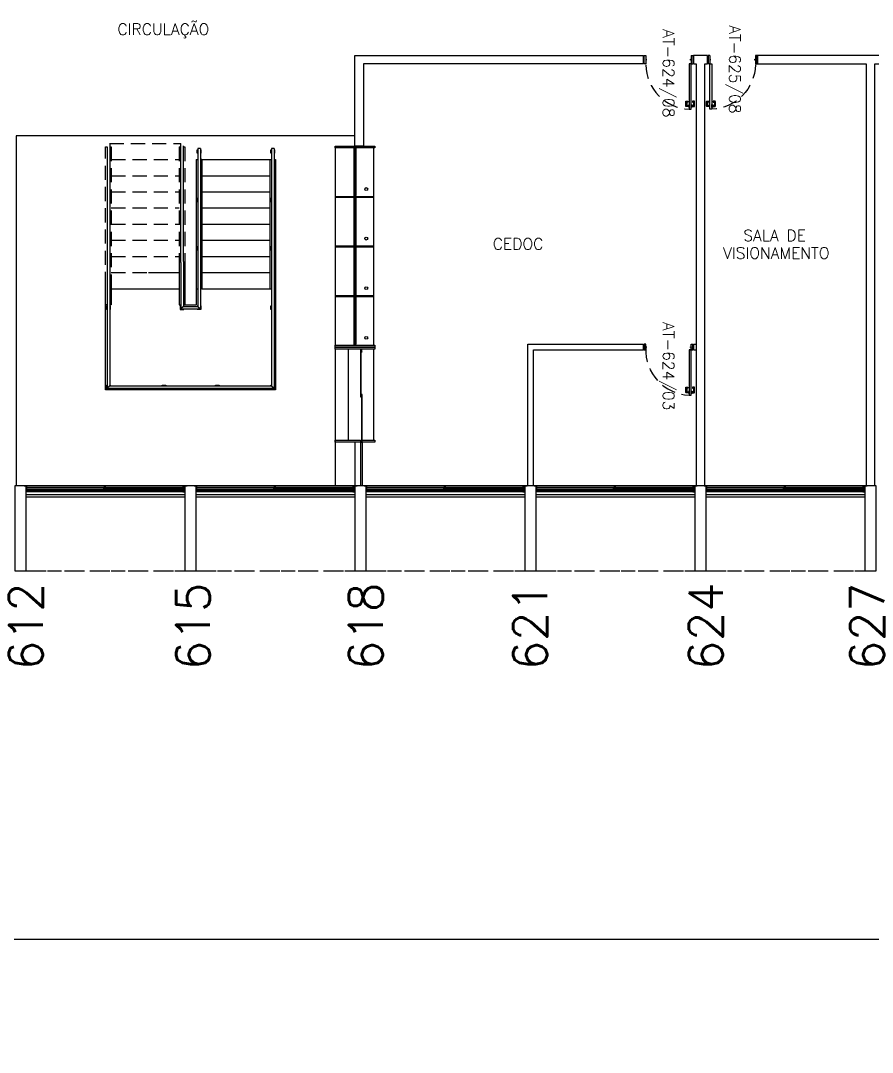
# Model space of a CAD drawing. Header units: millimetres. Extents: x 2552 to 3104, y 1319 to 1450.
# Drawn here: x 2699.37 to 2714.4, y 1323.55 to 1341.76 of the extents above; entities that cross this region are included whole.
import ezdxf

# ---------------------------------------------------------------- set-up
doc = ezdxf.new("R2010")
doc.units = ezdxf.units.MM
doc.linetypes.add('HIDDEN', pattern=[0.375, 0.25, -0.125])
doc.linetypes.add('HIDDEN2', pattern=[0.1875, 0.125, -0.0625])
for name, color, linetype in [('AR-ALV-BXA', 1, 'Continuous'), ('AR-BNC-VT1', 1, 'Continuous'), ('AR-BNC-VT2', 22, 'Continuous'), ('AR-COB-PRJ', 1, 'HIDDEN'), ('AR-COR-VT1', 2, 'Continuous'), ('AR-COR-VT2', 2, 'Continuous'), ('AR-DIV', 2, 'Continuous'), ('AR-DIV-CNG', 9, 'Continuous'), ('AR-ESC-PRJ', 1, 'HIDDEN'), ('AR-ESQ', 7, 'Continuous'), ('AR-EST-CNC', 3, 'Continuous'), ('AR-EST-CNC-IDE', 2, 'Continuous'), ('AR-FOR-VT1', 1, 'Continuous'), ('AR-PIS', 1, 'Continuous'), ('AR-PIS-VT1', 1, 'Continuous'), ('AR-PIS-VT2', 1, 'Continuous'), ('AR-REV', 2, 'Continuous'), ('BI-ESC', 7, 'Continuous'), ('BI-ESQ', 7, 'Continuous'), ('BI-POR', 1, 'Continuous'), ('BL-ESQ-01', 1, 'Continuous'), ('BL-ESQ-02', 2, 'Continuous'), ('BL-ESQ-PRJ', 1, 'HIDDEN'), ('DT-ESQ-CRT', 1, 'Continuous'), ('DT-ESQ-VT1', 1, 'Continuous'), ('DT-ESQ-VT2', 2, 'Continuous'), ('ESQ', 2, 'Continuous'), ('ESTR', 3, 'Continuous'), ('PROJ', 1, 'HIDDEN2'), ('TEXTO', 2, 'Continuous'), ('TEXTO-CENTRO-CUSTO', 2, 'Continuous'), ('TEXTO-ENDEREÇO', 2, 'Continuous')]:
    doc.layers.add(name, color=color, linetype=linetype)
doc.styles.add('1', font='romans.shx', dxfattribs={"height": 1.1})
doc.styles.add('NOPILAR', font='simplex.shx', dxfattribs={"height": 0.6})
doc.styles.add('UNB-100', font='simplex.shx', dxfattribs={"height": 0.2})
doc.styles.add('UNB-100-1', font='simplex.shx', dxfattribs={"height": 0.2})
doc.dimstyles.new('1-600', dxfattribs={"dimtxt": 1.1, "dimasz": 2.5, "dimexe": 2, "dimexo": 4, "dimgap": 0.2, "dimtad": 1, "dimdec": 0, "dimzin": 4, "dimdsep": 46, "dimlunit": 6, "dimtxsty": '1', "dimblk1": 'NONE', "dimblk2": 'NONE', "dimsah": 1, "dimcen": 0, "dimclrd": 2, "dimclre": 2, "dimclrt": 2, "dimadec": 0, "dimazin": 0, "dimtfac": 1, "dimtdec": 0, "dimtmove": 2, "dimatfit": 3, "dimldrblk": 'NONE', "dimfxl": 1, "dimtolj": 1, "dimtzin": 0, "dimarcsym": 0})

# ---------------------------------------------------------------- blocks, each defined once
blk = doc.blocks.new('*D101')
at = {"layer": 'DEFPOINTS', "color": 0, "transparency": 16777216}
for p in [(2681.466, 1332.048), (2777.466, 1332.048), (2777.466, 1325.548)]:
    blk.add_point(p, dxfattribs=at)
at = {"layer": 'TEXTO-CENTRO-CUSTO', "color": 2, "lineweight": -2, "transparency": 16777216}
for p, q in [((2681.466, 1328.048), (2681.466, 1323.548)), ((2777.466, 1328.048), (2777.466, 1323.548)), ((2681.466, 1325.548), (2777.466, 1325.548))]:
    blk.add_line(p, q, dxfattribs=at)
at = {"layer": 'TEXTO-CENTRO-CUSTO', "color": 2, "transparency": 16777216, "insert": (2729.466, 1326.481), "char_height": 1.1, "attachment_point": 5, "style": '1'}
blk.add_mtext('\\A1;Comunicação', dxfattribs=at)
blk = doc.blocks.new('_NONE')
at = {"color": 0, "linetype": 'ByBlock'}
blk.add_circle((0, 0), 0.25, dxfattribs=at)
blk = doc.blocks.new('ev01c')
at = {"layer": 'AR-DIV-CNG'}
blk.add_lwpolyline([(-0.003, 0.245), (-0.003, -0.455)], dxfattribs=at)
at = {"layer": 'BL-ESQ-01'}
for p, q in [((0, 0.005), (0, 0.008)), ((0, 0.008), (0.046, 0.008)), ((0.046, 0.016), (0.046, 0.008)), ((0.046, 0.016), (0.049, 0.016)), ((0.049, 0.016), (0.049, 0.005)), ((0, -0.005), (0, -0.008)), ((0, -0.008), (0.049, -0.008)), ((0.049, -0.008), (0.049, -0.005))]:
    blk.add_line(p, q, dxfattribs=at)
at = {"layer": 'DT-ESQ-VT2'}
for points in [[(0, 0.005), (0, -0.005), (0.841, -0.005), (0.841, 0.005), (0, 0.005)], [(0.799, 0.02), (0.799, 0.01), (1.639, 0.01), (1.639, 0.02), (0.799, 0.02)]]:
    blk.add_lwpolyline(points, dxfattribs=at)
blk = doc.blocks.new('perfil')
at = {"layer": 'DT-ESQ-CRT'}
for p, q in [((0.131, -5.779), (0.131, -5.878)), ((0.171, -5.777), (0.133, -5.777)), ((0.133, -5.879), (0.133, -5.78)), ((0.134, -5.779), (0.171, -5.779)), ((0.171, -5.779), (0.171, -5.777)), ((0.13, -5.879), (0.093, -5.879)), ((0.093, -5.879), (0.093, -5.881)), ((0.093, -5.881), (0.131, -5.881))]:
    blk.add_line(p, q, dxfattribs=at)
for centre, radius, start, end in [((0.133, -5.779), 0.002, 90, 180), ((0.134, -5.78), 0.001, 90, 180), ((0.13, -5.878), 0.001, 270, 360), ((0.131, -5.879), 0.002, 270, 360)]:
    blk.add_arc(centre, radius, start, end, dxfattribs=at)
blk = doc.blocks.new('ef02')
at = {"layer": 'DT-ESQ-CRT'}
for points in [[(0.03, 0.051, -0.414214), (0.028, 0.053), (0.028, 0.077, 0.414214), (0.027, 0.078), (0.002, 0.078, 0.414214), (0.001, 0.077), (0.001, 0.065), (0, 0.065), (0, 0.077, -0.414214), (0.002, 0.079), (0.028, 0.079, -0.414214), (0.03, 0.077), (0.03, 0.053, 0.414214), (0.031, 0.052), (0.043, 0.052, -1), (0.043, 0.049), (0.002, 0.049, -0.414214), (0, 0.051), (0, 0.064), (0.001, 0.064), (0.001, 0.052, 0.414214), (0.002, 0.051), (0.043, 0.051)], [(1.376, 0.051, 0.414214), (1.378, 0.053), (1.378, 0.077, -0.414214), (1.379, 0.078), (1.404, 0.078, -0.414214), (1.405, 0.077), (1.405, 0.065), (1.407, 0.065), (1.407, 0.077, 0.414214), (1.405, 0.079), (1.379, 0.079, 0.414214), (1.377, 0.077), (1.377, 0.053, -0.414214), (1.376, 0.052), (1.363, 0.052, 1), (1.363, 0.049), (1.405, 0.049, 0.414214), (1.407, 0.051), (1.407, 0.064), (1.405, 0.064), (1.405, 0.052, -0.414214), (1.404, 0.051), (1.363, 0.051)], [(1.366, 0.104), (1.364, 0.104), (1.364, 0.119, -0.414214), (1.366, 0.121), (1.387, 0.121, -0.414214), (1.389, 0.119), (1.389, 0.095, 0.414214), (1.39, 0.094), (1.403, 0.094, -1), (1.403, 0.091), (1.366, 0.091, -0.414214), (1.364, 0.093), (1.364, 0.102), (1.366, 0.102), (1.366, 0.093, 0.414214), (1.367, 0.092), (1.403, 0.092), (1.39, 0.092, -0.414214), (1.388, 0.094), (1.388, 0.118, 0.414214), (1.387, 0.119), (1.367, 0.119, 0.414214), (1.366, 0.118), (1.366, 0.104)], [(2.79, 0.104), (2.792, 0.104), (2.792, 0.119, 0.414214), (2.79, 0.121), (2.769, 0.121, 0.414214), (2.767, 0.119), (2.767, 0.095, -0.414214), (2.766, 0.094), (2.753, 0.094, 1), (2.753, 0.091), (2.79, 0.091, 0.414214), (2.792, 0.093), (2.792, 0.102), (2.79, 0.102), (2.79, 0.093, -0.414214), (2.789, 0.092), (2.753, 0.092), (2.766, 0.092, 0.414214), (2.768, 0.094), (2.768, 0.118, -0.414214), (2.769, 0.119), (2.789, 0.119, -0.414214), (2.79, 0.118), (2.79, 0.104)], [(2.767, 0.123), (2.767, 0.122), (2.795, 0.122, -0.414214), (2.796, 0.121), (2.796, 0.091, -0.414214), (2.795, 0.09), (2.767, 0.09), (2.767, 0.088), (2.795, 0.088, 0.414214), (2.797, 0.09), (2.797, 0.121, 0.414214), (2.795, 0.123), (2.767, 0.123)]]:
    blk.add_lwpolyline(points, format="xyb", dxfattribs=at)
for points in [[(0.04, 0.077), (0.03, 0.077), (0.03, 0.078), (0.041, 0.078, -0.414214), (0.043, 0.076), (0.043, 0.068, -0.414214), (0.041, 0.066), (0.03, 0.066), (0.03, 0.067), (0.04, 0.067, 0.414214), (0.041, 0.068), (0.041, 0.076, 0.414214)], [(1.367, 0.077), (1.377, 0.077), (1.377, 0.078), (1.366, 0.078, 0.414214), (1.364, 0.076), (1.364, 0.068, 0.414214), (1.366, 0.066), (1.377, 0.066), (1.377, 0.067), (1.367, 0.067, -0.414214), (1.366, 0.068), (1.366, 0.076, -0.414214)], [(1.4, 0.119), (1.389, 0.119), (1.389, 0.121), (1.4, 0.121, -0.414214), (1.402, 0.119), (1.402, 0.11, -0.414214), (1.4, 0.108), (1.389, 0.108), (1.389, 0.11), (1.4, 0.11, 0.414214), (1.401, 0.111), (1.401, 0.118, 0.414214)], [(2.756, 0.119), (2.767, 0.119), (2.767, 0.121), (2.756, 0.121, 0.414214), (2.754, 0.119), (2.754, 0.11, 0.414214), (2.756, 0.108), (2.767, 0.108), (2.767, 0.11), (2.756, 0.11, -0.414214), (2.755, 0.111), (2.755, 0.118, -0.414214)]]:
    blk.add_lwpolyline(points, format="xyb", close=True, dxfattribs=at)
at = {"layer": 'DT-ESQ-VT1'}
for p, q in [((0, 0.149), (2.799, 0.149)), ((0, 0.121), (2.756, 0.121)), ((0, 0.091), (2.753, 0.091)), ((0, 0), (2.799, 0)), ((0.028, 0.079), (1.379, 0.079)), ((0.043, 0.049), (2.76, 0.049))]:
    blk.add_line(p, q, dxfattribs=at)
at = {"layer": 'DT-ESQ-VT2'}
for p, q in [((0.031, 0.062), (1.375, 0.062)), ((0.031, 0.062), (0.031, 0.056)), ((0.031, 0.056), (1.375, 0.056)), ((1.375, 0.062), (1.375, 0.056)), ((1.391, 0.104), (2.765, 0.104)), ((1.391, 0.104), (1.391, 0.098)), ((1.391, 0.098), (2.765, 0.098)), ((2.765, 0.104), (2.765, 0.098))]:
    blk.add_line(p, q, dxfattribs=at)
at = {"extrusion": (0, 0, -1), "zscale": -1, "rotation": 180}
blk.add_blockref('perfil', (0.133, -5.729), dxfattribs=at)
at = {"rotation": 180}
blk.add_blockref('perfil', (2.93, -5.729), dxfattribs=at)
blk = doc.blocks.new('pm04')
at = {"layer": 'BL-ESQ-01'}
for points in [[(0.041, 0.922), (0.041, 0.87), (0.034, 0.87), (0.034, 0.922)], [(0.076, 0.922), (0.076, 0.87), (0.083, 0.87), (0.083, 0.922)]]:
    blk.add_lwpolyline(points, close=True, dxfattribs=at)
for points in [[(0.034, 0.905), (-0.01, 0.905, 0.414214), (-0.019, 0.896), (-0.019, 0.816, 0.414214), (-0.01, 0.807), (0.019, 0.807), (0.019, 0.825), (-0.001, 0.825), (-0.001, 0.887), (0.034, 0.887)], [(0.083, 0.905), (0.127, 0.905, -0.414214), (0.136, 0.896), (0.136, 0.816, -0.414214), (0.127, 0.807), (0.098, 0.807), (0.098, 0.825), (0.118, 0.825), (0.118, 0.887), (0.083, 0.887)]]:
    blk.add_lwpolyline(points, format="xyb", dxfattribs=at)
at = {"layer": 'BL-ESQ-02'}
for p, q in [((0.01, 0), (0.01, 0.15)), ((0.04, 0.15), (0.01, 0.15)), ((0.04, 0), (0.01, 0)), ((0.04, 0), (0.04, 0.15))]:
    blk.add_line(p, q, dxfattribs=at)
for points in [[(0.041, 0.951), (0.041, 0.151), (0.076, 0.151), (0.076, 0.951)], [(0.04, 0.067), (0.04, 0.082), (0.05, 0.082), (0.05, 0.067)], [(0.842, 0.067), (0.842, 0.082), (0.832, 0.082), (0.832, 0.067)], [(0.872, 0), (0.842, 0), (0.842, 0.15), (0.872, 0.15)]]:
    blk.add_lwpolyline(points, close=True, dxfattribs=at)
for points in [[(0.01, 0.14), (0, 0.14), (0, 0.01), (0.01, 0.01)], [(0.872, 0.14), (0.882, 0.14), (0.882, 0.01), (0.872, 0.01)]]:
    blk.add_lwpolyline(points, dxfattribs=at)
at = {"layer": 'BL-ESQ-PRJ'}
blk.add_arc((0.041, 0.151), 0.801, 1.0013, 87.4949, dxfattribs=at)
blk = doc.blocks.new('fac-escada-planta térreo')
at = {"layer": 'AR-COR-VT1', "linetype": 'Continuous'}
for points in [[(0.044, 4.176), (0.034, 4.176), (0.034, 4.239), (0.044, 4.239)], [(0.088, 4.239), (0.098, 4.239), (0.098, 4.176), (0.088, 4.176)], [(1.344, 4.176), (1.334, 4.176), (1.334, 4.239), (1.344, 4.239)], [(1.388, 4.239), (1.398, 4.239), (1.398, 4.176), (1.388, 4.176)], [(0.044, 3.321), (0.034, 3.321), (0.034, 3.384), (0.044, 3.384)], [(0.088, 3.384), (0.098, 3.384), (0.098, 3.321), (0.088, 3.321)], [(1.344, 3.321), (1.334, 3.321), (1.334, 3.384), (1.344, 3.384)], [(1.388, 3.384), (1.398, 3.384), (1.398, 3.321), (1.388, 3.321)], [(0.044, 2.466), (0.034, 2.466), (0.034, 2.529), (0.044, 2.529)], [(0.088, 2.529), (0.098, 2.529), (0.098, 2.466), (0.088, 2.466)], [(1.344, 2.466), (1.334, 2.466), (1.334, 2.529), (1.344, 2.529)], [(1.388, 2.529), (1.398, 2.529), (1.398, 2.466), (1.388, 2.466)], [(-1.556, 1.418), (-1.566, 1.418), (-1.566, 1.482), (-1.556, 1.482)], [(-1.512, 1.482), (-1.502, 1.482), (-1.502, 1.418), (-1.512, 1.418)], [(-0.256, 1.482), (-0.266, 1.482), (-0.266, 1.418), (-0.202, 1.418), (-0.202, 1.428)], [(-0.202, 1.472), (-0.202, 1.482), (-0.212, 1.482)], [(0.088, 1.482), (0.098, 1.482), (0.098, 1.418), (0.034, 1.418), (0.034, 1.428)], [(0.034, 1.472), (0.034, 1.482), (0.044, 1.482)], [(1.344, 1.418), (1.334, 1.418), (1.334, 1.482), (1.344, 1.482)], [(1.388, 1.482), (1.398, 1.482), (1.398, 1.418), (1.388, 1.418)], [(-1.502, 0.028), (-1.502, 0.018), (-1.566, 0.018), (-1.566, 0.082), (-1.556, 0.082)], [(-1.512, 0.082), (-1.502, 0.082), (-1.502, 0.072)], [(-0.586, 0.072), (-0.586, 0.082), (-0.522, 0.082), (-0.522, 0.072)], [(-0.522, 0.028), (-0.522, 0.018), (-0.586, 0.018), (-0.586, 0.028)], [(0.354, 0.072), (0.354, 0.082), (0.418, 0.082), (0.418, 0.072)], [(0.418, 0.028), (0.418, 0.018), (0.354, 0.018), (0.354, 0.028)], [(1.388, 0.082), (1.398, 0.082), (1.398, 0.018), (1.334, 0.018), (1.334, 0.028)], [(1.334, 0.072), (1.334, 0.082), (1.344, 0.082)]]:
    blk.add_lwpolyline(points, dxfattribs=at)
at = {"layer": 'AR-COR-VT2'}
for p, q in [((-1.556, 4.292), (-1.556, 1.84)), ((-1.512, 4.348), (-1.512, 1.854)), ((-0.256, 2.25), (-0.256, 4.349)), ((-0.212, 2.264), (-0.212, 4.309)), ((0.044, 4.263), (0.044, 1.474)), ((0.088, 4.263), (0.044, 4.263)), ((0.088, 4.263), (0.088, 1.429)), ((1.344, 4.263), (1.344, 0.072)), ((1.388, 4.263), (1.344, 4.263)), ((1.388, 4.263), (1.388, 0.028)), ((-0.256, 2.25), (-0.256, 1.429)), ((-0.212, 2.264), (-0.212, 1.474)), ((-1.556, 1.84), (-1.556, 0.028)), ((-1.512, 1.854), (-1.512, 0.072)), ((-0.256, 1.473), (-0.256, 1.473)), ((-0.212, 1.472), (-0.256, 1.428)), ((-0.212, 1.472), (0.044, 1.472)), ((0.044, 1.472), (0.088, 1.428)), ((-0.256, 1.428), (0.088, 1.428)), ((-1.512, 0.072), (-1.556, 0.028)), ((-1.556, 0.028), (1.388, 0.028)), ((-1.512, 0.072), (1.344, 0.072)), ((1.344, 0.072), (1.388, 0.028)), ((1.344, 0.072), (1.388, 0.028)), ((1.388, 0.072), (1.388, 0.072))]:
    blk.add_line(p, q, dxfattribs=at)
at = {"layer": 'AR-ESC-PRJ'}
for p, q in [((-1.584, 4.288), (-1.554, 4.288)), ((-1.584, 1.831), (-1.584, 4.288)), ((-1.514, 4.35), (-0.254, 4.35)), ((-1.514, 4.288), (-1.484, 4.288)), ((-1.484, 4.288), (-1.484, 1.863)), ((-0.284, 4.288), (-0.284, 2.242)), ((-0.284, 4.288), (-0.254, 4.288)), ((-0.214, 4.288), (-0.184, 4.288)), ((-0.184, 4.288), (-0.184, 2.273)), ((-1.484, 4.065), (-0.284, 4.065)), ((-1.484, 3.78), (-0.284, 3.78)), ((-1.484, 3.495), (-0.284, 3.495)), ((-1.484, 3.21), (-0.284, 3.21)), ((-1.484, 2.925), (-0.284, 2.925)), ((-1.484, 2.64), (-0.284, 2.64)), ((-1.484, 2.355), (-0.284, 2.355)), ((-1.484, 2.07), (-0.827, 2.07))]:
    blk.add_line(p, q, dxfattribs=at)
at = {"layer": 'AR-PIS-VT1', "ltscale": 0.2}
for p, q in [((0.116, 4.065), (1.316, 4.065)), ((0.116, 3.78), (1.316, 3.78)), ((0.116, 3.495), (1.316, 3.495)), ((0.116, 3.21), (1.316, 3.21)), ((0.116, 2.925), (1.316, 2.925)), ((0.116, 2.64), (1.316, 2.64)), ((0.116, 2.355), (1.316, 2.355)), ((-0.827, 2.07), (-0.284, 2.07)), ((0.116, 2.07), (1.316, 2.07)), ((-1.484, 1.785), (-0.284, 1.785)), ((0.016, 1.785), (0.046, 1.785)), ((0.116, 1.785), (0.086, 1.785)), ((1.316, 1.785), (1.346, 1.785))]:
    blk.add_line(p, q, dxfattribs=at)
at = {"layer": 'AR-PIS-VT2', "ltscale": 0.2}
for p, q in [((0.016, 4.065), (0.044, 4.065)), ((0.016, 4.065), (0.016, 1.5)), ((0.116, 4.065), (0.088, 4.065)), ((0.116, 4.065), (0.116, 1.785)), ((1.316, 4.065), (1.316, 1.785)), ((1.316, 4.065), (1.344, 4.065)), ((1.388, 4.065), (1.416, 4.065)), ((-0.284, 2.242), (-0.284, 1.5)), ((-0.184, 2.273), (-0.184, 1.5)), ((-1.484, 1.863), (-1.484, 1.5)), ((0.116, 1.785), (1.316, 1.785)), ((-1.556, 1.5), (-1.584, 1.5)), ((-1.484, 1.5), (-1.512, 1.5)), ((-0.284, 1.5), (-0.256, 1.5)), ((-0.212, 1.5), (0.016, 1.5))]:
    blk.add_line(p, q, dxfattribs=at)
blk.add_lwpolyline([(1.416, 4.065), (1.416, 4.065), (1.416, 0), (-1.584, 0), (-1.584, 1.831), (-1.584, 1.831)], dxfattribs=at)
blk = doc.blocks.new('ev01a')
at = {"layer": 'DT-ESQ-CRT', "ltscale": 0.1}
for points in [[(0.023, 0.841), (0.023, 0.854, -0.414214), (0.024, 0.855), (0.035, 0.855, -0.414214), (0.036, 0.854), (0.036, 0.841, -1), (0.035, 0.841), (0.035, 0.853, 0.414214), (0.034, 0.854), (0.026, 0.854, 0.280505), (0.024, 0.853), (0.024, 0.841, -1)], [(0.023, 0.014), (0.023, 0.001, 0.414214), (0.024, 0), (0.035, 0, 0.414214), (0.036, 0.001), (0.036, 0.014, 1), (0.035, 0.014), (0.035, 0.002, -0.414214), (0.034, 0.001), (0.026, 0.001, -0.280505), (0.024, 0.002), (0.024, 0.014, 1)]]:
    blk.add_lwpolyline(points, format="xyb", close=True, dxfattribs=at)
at = {"layer": 'DT-ESQ-VT1'}
for p, q in [((0.023, 0.841), (0.023, 0.014)), ((0.036, 0.841), (0.036, 0.014))]:
    blk.add_line(p, q, dxfattribs=at)
at = {"layer": 'DT-ESQ-VT2'}
blk.add_lwpolyline([(0.033, 0.852), (0.026, 0.852), (0.026, 0.003), (0.033, 0.003), (0.033, 0.852)], dxfattribs=at)
blk = doc.blocks.new('pm01')
at = {"layer": 'BL-ESQ-01'}
for points in [[(0.034, 0.855), (-0.01, 0.855, 0.414214), (-0.019, 0.846), (-0.019, 0.766, 0.414214), (-0.01, 0.757), (0.019, 0.757), (0.019, 0.775), (-0.001, 0.775), (-0.001, 0.837), (0.034, 0.837)], [(0.083, 0.855), (0.127, 0.855, -0.414214), (0.136, 0.846), (0.136, 0.766, -0.414214), (0.127, 0.757), (0.098, 0.757), (0.098, 0.775), (0.118, 0.775), (0.118, 0.837), (0.083, 0.837)]]:
    blk.add_lwpolyline(points, format="xyb", dxfattribs=at)
for points in [[(0.041, 0.872), (0.041, 0.82), (0.034, 0.82), (0.034, 0.872)], [(0.076, 0.872), (0.076, 0.82), (0.083, 0.82), (0.083, 0.872)]]:
    blk.add_lwpolyline(points, close=True, dxfattribs=at)
at = {"layer": 'BL-ESQ-02'}
for p, q in [((0.01, 0.1), (0.01, 0)), ((0.04, 0.1), (0.01, 0.1)), ((0.04, 0), (0.01, 0)), ((0.04, 0.1), (0.04, 0)), ((0.872, 0.1), (0.842, 0.1)), ((0.842, 0.1), (0.842, 0)), ((0.842, 0), (0.872, 0)), ((0.872, 0), (0.872, 0.1))]:
    blk.add_line(p, q, dxfattribs=at)
for points in [[(0.041, 0.901), (0.041, 0.101), (0.076, 0.101), (0.076, 0.901)], [(0.04, 0.043), (0.04, 0.058), (0.05, 0.058), (0.05, 0.043)], [(0.842, 0.043), (0.842, 0.058), (0.832, 0.058), (0.832, 0.043)]]:
    blk.add_lwpolyline(points, close=True, dxfattribs=at)
for points in [[(0, 0.01), (0, 0.09), (0.01, 0.09)], [(0.01, 0.01), (0, 0.01)], [(0.882, 0.01), (0.882, 0.09), (0.872, 0.09)], [(0.872, 0.01), (0.882, 0.01)]]:
    blk.add_lwpolyline(points, dxfattribs=at)
at = {"layer": 'BL-ESQ-PRJ'}
blk.add_arc((0.041, 0.1), 0.802, 357.498, 87.498, dxfattribs=at)
at = {"layer": 'DT-ESQ-VT1'}
for points in [[(0.04, 0.1), (0.04, 0.075), (0.041, 0.075), (0.041, 0.1)], [(0.041, 0.101), (0.066, 0.101), (0.066, 0.1), (0.041, 0.1)]]:
    blk.add_lwpolyline(points, close=True, dxfattribs=at)

msp = doc.modelspace()

# ---------------------------------------------------------------- linework, layer by layer
at = {"layer": 'AR-ALV-BXA'}
for points in [[(2708.466, 1333.548), (2711.266, 1333.548), (2711.266, 1333.348), (2708.466, 1333.348)], [(2711.466, 1333.548), (2714.266, 1333.548), (2714.266, 1333.348), (2711.466, 1333.348)]]:
    msp.add_lwpolyline(points, close=True, dxfattribs=at)
at = {"layer": 'AR-BNC-VT1'}
for p, q in [((2704.916, 1339.513), (2704.916, 1336.033)), ((2704.916, 1335.963), (2704.916, 1333.549))]:
    msp.add_line(p, q, dxfattribs=at)
at = {"layer": 'AR-BNC-VT2', "color": 1}
for p, q in [((2705.246, 1339.513), (2705.246, 1338.658)), ((2705.596, 1339.513), (2705.596, 1338.658)), ((2705.596, 1338.638), (2705.596, 1337.783)), ((2705.596, 1337.763), (2705.596, 1336.908)), ((2705.596, 1336.888), (2705.596, 1336.033)), ((2705.146, 1335.963), (2705.146, 1334.355)), ((2705.596, 1335.963), (2705.596, 1334.355))]:
    msp.add_line(p, q, dxfattribs=at)
at = {"layer": 'AR-BNC-VT2'}
for p, q in [((2705.246, 1338.638), (2705.246, 1337.783)), ((2705.246, 1337.763), (2705.246, 1336.908)), ((2705.246, 1336.888), (2705.246, 1336.033)), ((2705.381, 1334.32), (2705.366, 1334.32)), ((2705.396, 1334.32), (2705.391, 1334.32))]:
    msp.add_line(p, q, dxfattribs=at)
at = {"layer": 'AR-BNC-VT2', "color": 1}
for centre in [(2705.466, 1338.788), (2705.466, 1337.913), (2705.466, 1337.038), (2705.466, 1336.163)]:
    msp.add_circle(centre, 0.025, dxfattribs=at)
at = {"layer": 'AR-COB-PRJ'}
for p, q in [((2699.463, 1332.048), (2702.263, 1332.048)), ((2702.463, 1332.048), (2705.263, 1332.048)), ((2705.463, 1332.048), (2708.263, 1332.048)), ((2708.463, 1332.048), (2711.263, 1332.048)), ((2711.466, 1332.048), (2714.266, 1332.048))]:
    msp.add_line(p, q, dxfattribs=at)
at = {"layer": 'AR-DIV'}
for p, q in [((2708.316, 1336.048), (2710.359, 1336.048)), ((2708.316, 1333.548), (2708.316, 1336.048)), ((2710.359, 1335.948), (2710.359, 1336.048)), ((2711.241, 1336.048), (2711.291, 1336.048)), ((2711.241, 1335.948), (2711.241, 1336.048)), ((2708.416, 1335.948), (2710.359, 1335.948)), ((2708.416, 1333.548), (2708.416, 1335.948)), ((2711.241, 1335.948), (2711.291, 1335.948))]:
    msp.add_line(p, q, dxfattribs=at)
for points in [[(2704.916, 1339.548), (2705.616, 1339.548), (2705.616, 1339.513), (2704.916, 1339.513)], [(2704.936, 1338.658), (2705.596, 1338.658), (2705.596, 1338.638), (2704.936, 1338.638)], [(2704.936, 1337.783), (2705.596, 1337.783), (2705.596, 1337.763), (2704.936, 1337.763)], [(2704.936, 1336.908), (2705.596, 1336.908), (2705.596, 1336.888), (2704.936, 1336.888)], [(2704.916, 1336.033), (2705.616, 1336.033), (2705.616, 1335.998), (2704.916, 1335.998)], [(2704.916, 1335.998), (2705.616, 1335.998), (2705.616, 1335.963), (2704.916, 1335.963)], [(2704.916, 1334.355), (2705.366, 1334.355), (2705.366, 1334.32), (2704.916, 1334.32)], [(2705.396, 1334.355), (2705.616, 1334.355), (2705.616, 1334.32), (2705.396, 1334.32)]]:
    msp.add_lwpolyline(points, close=True, dxfattribs=at)
at = {"layer": 'AR-ESQ', "color": 2}
msp.add_line((2705.396, 1334.32), (2705.396, 1333.548), dxfattribs=at)
at = {"layer": 'AR-EST-CNC'}
for points in [[(2699.266, 1333.548), (2699.266, 1332.048), (2699.466, 1332.048), (2699.466, 1333.548), (2699.266, 1333.548)], [(2699.266, 1333.548), (2699.266, 1332.048), (2699.466, 1332.048), (2699.466, 1333.548), (2699.266, 1333.548)], [(2702.266, 1333.548), (2702.266, 1332.048), (2702.466, 1332.048), (2702.466, 1333.548), (2702.266, 1333.548)], [(2702.266, 1333.548), (2702.266, 1332.048), (2702.466, 1332.048), (2702.466, 1333.548), (2702.266, 1333.548)], [(2705.266, 1333.548), (2705.266, 1332.048), (2705.466, 1332.048), (2705.466, 1333.548), (2705.266, 1333.548)], [(2705.266, 1333.548), (2705.266, 1332.048), (2705.466, 1332.048), (2705.466, 1333.548), (2705.266, 1333.548)], [(2708.266, 1333.548), (2708.266, 1332.048), (2708.466, 1332.048), (2708.466, 1333.548), (2708.266, 1333.548)], [(2708.266, 1333.548), (2708.266, 1332.048), (2708.466, 1332.048), (2708.466, 1333.548), (2708.266, 1333.548)], [(2711.266, 1333.548), (2711.266, 1332.048), (2711.466, 1332.048), (2711.466, 1333.548), (2711.266, 1333.548)], [(2711.266, 1333.548), (2711.266, 1332.048), (2711.466, 1332.048), (2711.466, 1333.548), (2711.266, 1333.548)], [(2714.266, 1333.548), (2714.266, 1332.048), (2714.466, 1332.048), (2714.466, 1333.548), (2714.266, 1333.548)], [(2714.266, 1333.548), (2714.266, 1332.048), (2714.466, 1332.048), (2714.466, 1333.548), (2714.266, 1333.548)]]:
    msp.add_lwpolyline(points, dxfattribs=at)
at = {"layer": 'AR-FOR-VT1'}
msp.add_lwpolyline([(2705.266, 1339.728), (2699.286, 1339.728), (2699.286, 1333.548)], dxfattribs=at)
at = {"layer": 'AR-PIS'}
for p, q in [((2702.266, 1333.348), (2699.466, 1333.348)), ((2705.266, 1333.348), (2702.466, 1333.348)), ((2708.266, 1333.348), (2705.466, 1333.348)), ((2711.266, 1333.348), (2708.466, 1333.348)), ((2714.266, 1333.348), (2711.466, 1333.348))]:
    msp.add_line(p, q, dxfattribs=at)
at = {"layer": 'AR-PIS-VT2'}
for p, q in [((2702.266, 1333.548), (2699.466, 1333.548)), ((2702.266, 1333.548), (2699.466, 1333.548)), ((2705.266, 1333.548), (2702.466, 1333.548)), ((2705.266, 1333.548), (2702.466, 1333.548)), ((2708.266, 1333.548), (2705.466, 1333.548)), ((2708.266, 1333.548), (2705.466, 1333.548)), ((2711.266, 1333.548), (2708.466, 1333.548)), ((2711.266, 1333.548), (2708.466, 1333.548)), ((2714.266, 1333.548), (2711.466, 1333.548)), ((2714.266, 1333.548), (2711.466, 1333.548))]:
    msp.add_line(p, q, dxfattribs=at)
at = {"layer": 'AR-REV'}
for p, q in [((2705.266, 1334.32), (2705.266, 1333.548)), ((2705.366, 1334.32), (2705.366, 1333.548))]:
    msp.add_line(p, q, dxfattribs=at)
for points in [[(2705.266, 1339.548), (2705.266, 1341.148), (2710.359, 1341.148), (2710.359, 1340.996), (2705.416, 1340.998), (2705.416, 1339.548), (2705.266, 1339.548)], [(2711.441, 1333.548), (2711.441, 1340.998), (2711.491, 1340.998), (2711.491, 1341.148), (2711.241, 1341.148), (2711.241, 1340.998), (2711.291, 1340.998), (2711.291, 1333.548)], [(2714.441, 1333.548), (2714.441, 1340.998), (2718.198, 1340.998), (2718.198, 1341.148), (2712.373, 1341.148), (2712.373, 1340.998), (2714.291, 1340.998), (2714.291, 1333.548)]]:
    msp.add_lwpolyline(points, dxfattribs=at)
at = {"layer": 'ESQ'}
for p, q in [((2699.466, 1333.548), (2702.266, 1333.548)), ((2699.466, 1333.473), (2702.266, 1333.473)), ((2702.466, 1333.548), (2705.266, 1333.548)), ((2702.466, 1333.473), (2705.266, 1333.473)), ((2705.466, 1333.548), (2708.266, 1333.548)), ((2705.466, 1333.473), (2708.266, 1333.473)), ((2708.466, 1333.548), (2711.266, 1333.548)), ((2708.466, 1333.473), (2711.266, 1333.473)), ((2711.466, 1333.548), (2714.266, 1333.548)), ((2711.466, 1333.473), (2714.266, 1333.473)), ((2699.466, 1333.398), (2702.266, 1333.398)), ((2702.466, 1333.398), (2705.266, 1333.398)), ((2705.466, 1333.398), (2708.266, 1333.398)), ((2708.466, 1333.398), (2711.266, 1333.398)), ((2711.466, 1333.398), (2714.266, 1333.398))]:
    msp.add_line(p, q, dxfattribs=at)
at = {"layer": 'ESTR'}
for points in [[(2699.266, 1333.548), (2699.266, 1332.048), (2699.466, 1332.048), (2699.466, 1333.548)], [(2702.266, 1333.548), (2702.266, 1332.048), (2702.466, 1332.048), (2702.466, 1333.548)], [(2705.266, 1333.548), (2705.266, 1332.048), (2705.466, 1332.048), (2705.466, 1333.548)], [(2708.266, 1333.548), (2708.266, 1332.048), (2708.466, 1332.048), (2708.466, 1333.548)], [(2711.266, 1333.548), (2711.266, 1332.048), (2711.466, 1332.048), (2711.466, 1333.548)], [(2714.266, 1333.548), (2714.266, 1332.048), (2714.466, 1332.048), (2714.466, 1333.548)]]:
    msp.add_lwpolyline(points, close=True, dxfattribs=at)
at = {"layer": 'PROJ'}
for p, q in [((2699.466, 1332.048), (2702.266, 1332.048)), ((2702.466, 1332.048), (2705.266, 1332.048)), ((2705.466, 1332.048), (2708.266, 1332.048)), ((2708.466, 1332.048), (2711.266, 1332.048)), ((2711.466, 1332.048), (2714.266, 1332.048))]:
    msp.add_line(p, q, dxfattribs=at)

# ---------------------------------------------------------------- block references
at = {"layer": 'BI-ESC'}
msp.add_blockref('fac-escada-planta térreo', (2702.45, 1335.244), dxfattribs=at)
at = {"layer": 'BI-ESQ'}
for name, p in [('ev01a', (2705.243, 1338.658)), ('ev01a', (2705.243, 1337.783)), ('ev01a', (2705.243, 1336.908)), ('ev01a', (2705.243, 1336.033)), ('ef02', (2699.468, 1333.398)), ('ef02', (2702.468, 1333.398)), ('ef02', (2705.468, 1333.398)), ('ef02', (2708.468, 1333.398)), ('ef02', (2711.468, 1333.398))]:
    msp.add_blockref(name, p, dxfattribs=at)
at = {"layer": 'BI-ESQ', "rotation": 270}
msp.add_blockref('ev01c', (2705.371, 1335.959), dxfattribs=at)
at = {"layer": 'BI-POR'}
for name, p, rotation in [('pm04', (2711.241, 1341.148), 180.0000000000293), ('pm01', (2711.241, 1336.048), 180.0000000000391)]:
    msp.add_blockref(name, p, dxfattribs=dict(at, rotation=rotation))
at = {"layer": 'BI-POR', "xscale": -1, "rotation": 180.0000000014135}
msp.add_blockref('pm04', (2711.491, 1341.148), dxfattribs=at)

# ---------------------------------------------------------------- texts
at = {"layer": 'AR-EST-CNC-IDE', "style": 'NOPILAR'}
for s, p in [('612', (2699.758, 1330.297)), ('615', (2702.708, 1330.297)), ('618', (2705.758, 1330.297)), ('621', (2708.658, 1330.297)), ('624', (2711.758, 1330.297)), ('624', (2711.758, 1330.297)), ('627', (2714.608, 1330.297))]:
    msp.add_text(s, height=0.6, rotation=90, dxfattribs=at).set_placement(p)
at = {"layer": 'TEXTO', "style": 'UNB-100'}
for s, p in [('CIRCULAÇÃO', (2701.075, 1341.509)), ('SALA DE', (2712.12, 1337.869)), ('CEDOC', (2707.7, 1337.72)), ('VISIONAMENTO', (2711.764, 1337.559))]:
    msp.add_text(s, height=0.2, dxfattribs=at).set_placement(p)
at = {"layer": 'TEXTO-ENDEREÇO', "style": 'UNB-100-1'}
for s, p in [('AT-625/08', (2711.873, 1341.681)), ('AT-625/08', (2711.873, 1341.681)), ('AT-624/08', (2710.702, 1341.612)), ('AT-624/08', (2710.702, 1341.612)), ('AT-624/03', (2710.702, 1336.441))]:
    msp.add_text(s, height=0.2, rotation=270, dxfattribs=at).set_placement(p)

# ---------------------------------------------------------------- dimensions: what is measured, and where the dimension line sits
at = {"layer": 'TEXTO-CENTRO-CUSTO'}
dim = msp.add_aligned_dim(p1=(2681.466, 1332.048), p2=(2777.466, 1332.048), distance=-6.5, text='Comunicação', dimstyle='1-600', dxfattribs=at)
dim.commit()
dim.dimension.update_dxf_attribs({"geometry": '*D101', "text_midpoint": (2729.466, 1326.481)})

doc.saveas('drawing.dxf')
